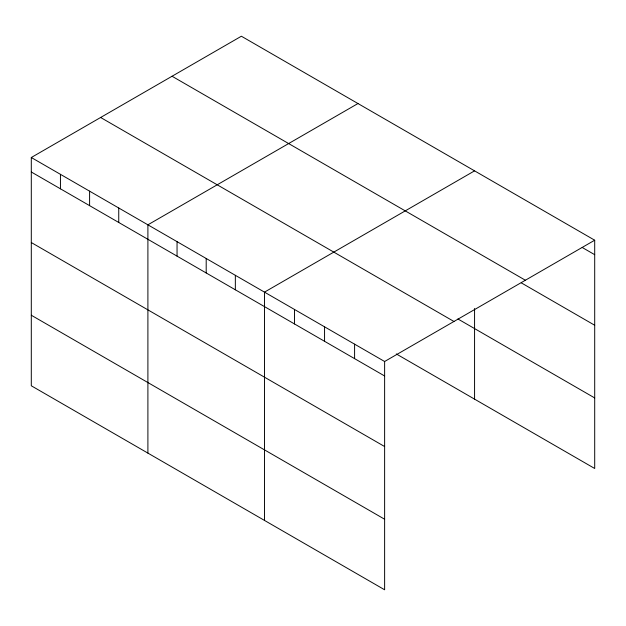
<?xml version="1.0" encoding="UTF-8"?>
<svg xmlns="http://www.w3.org/2000/svg" width="626" height="626" viewBox="0 0 626 626"><rect width="100%" height="100%" fill="white"/><g stroke="black" fill="none" stroke-linecap="round" stroke-linejoin="round"><path stroke-width="0.94" d="M31.3 157.509L384.622 361.499L384.622 589.778L31.3 385.788L31.3 157.509L241.378 36.222L594.7 240.212L594.7 468.491L396.281 353.94M357.97 103.533L147.9 224.82L147.9 453.107M474.571 170.851L264.493 292.139L264.493 520.425M384.622 361.499L594.7 240.212M582.188 247.466L594.7 254.688M172.048 76.247L525.378 280.237M521.286 282.858L594.7 325.246M457.911 318.963L594.7 397.94M100.622 117.485L453.952 321.474M31.3 171.986L384.622 375.976M31.3 242.544L384.622 446.534M31.3 315.238L384.622 519.228M474.571 308.493L474.571 399.138M354.59 344.159L354.59 358.635M324.558 326.819L324.558 341.303M294.525 309.479L294.525 323.963M235.345 275.307L235.345 289.791M206.197 258.483L206.197 272.959M177.048 241.652L177.048 256.136M118.744 207.996L118.744 222.473M89.596 191.165L89.596 205.649M60.448 174.333L60.448 188.817"/></g></svg>
